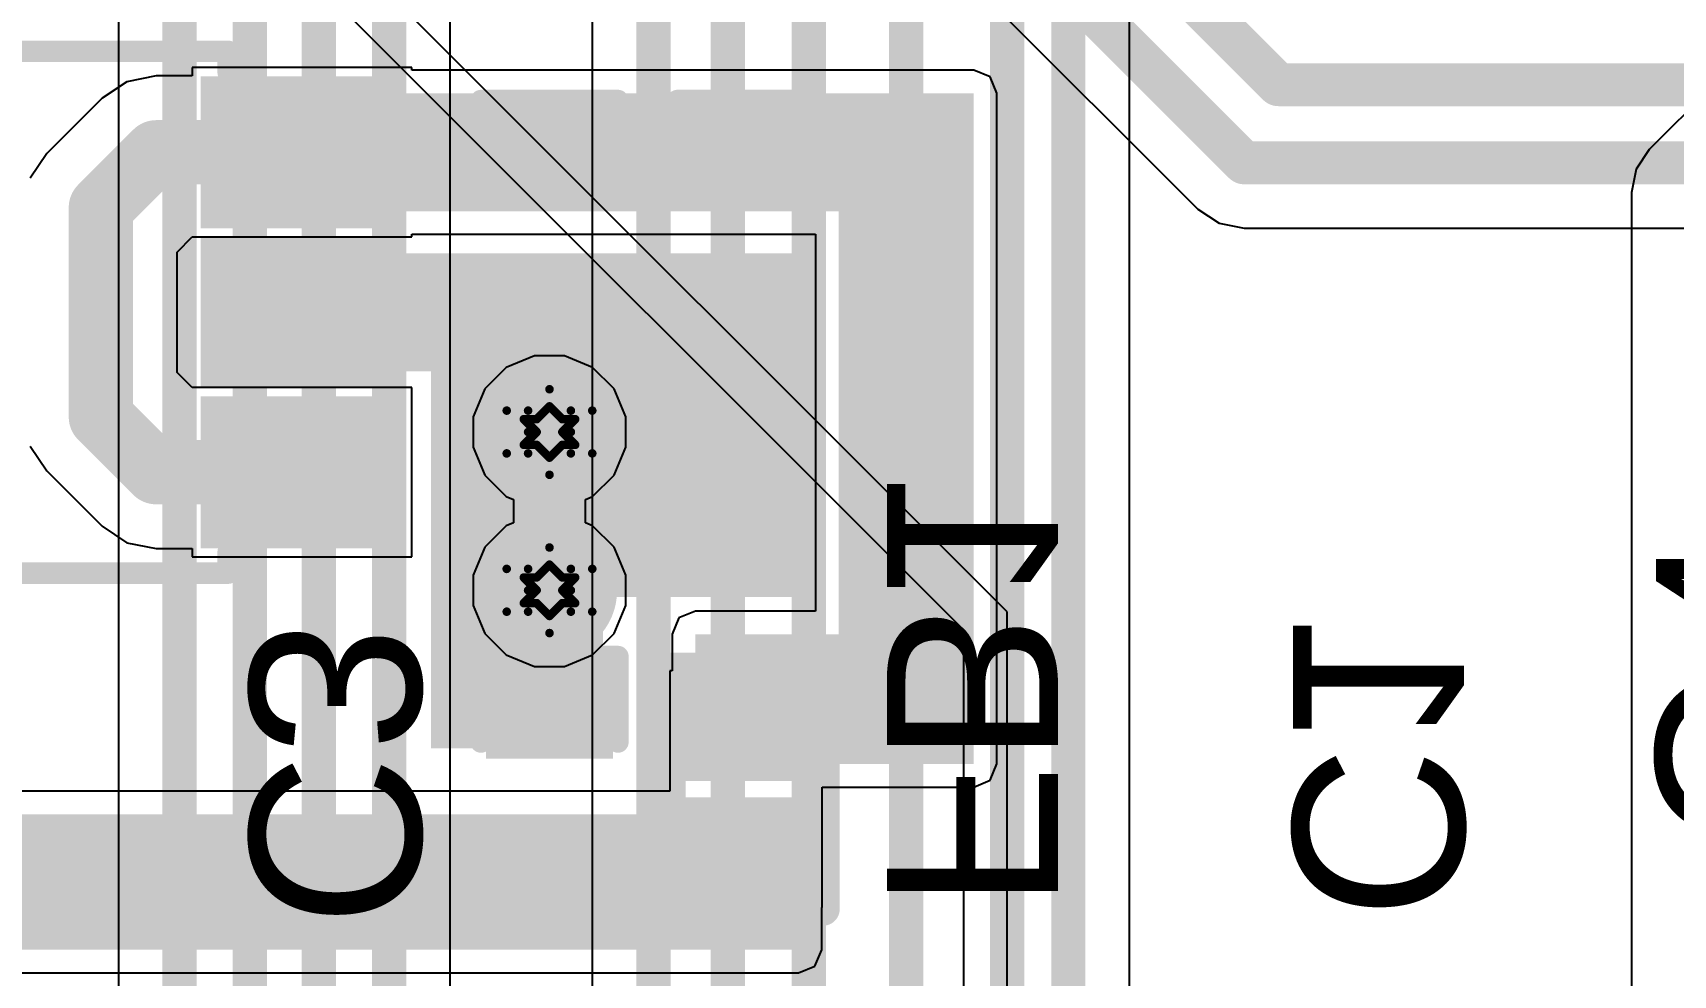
# Model space of a CAD drawing. Header units: inches. Extents: x -2.7 to 10.9, y -2.9 to 7.4.
# Drawn here: x 0.4573 to 0.8407, y -2.166 to -1.9457 of the extents above; entities that cross this region are included whole.
import ezdxf

# ---------------------------------------------------------------- set-up
doc = ezdxf.new("R2010")
doc.units = ezdxf.units.IN
doc.header["$MEASUREMENT"] = 0
for name, color, linetype in [('Board Outline', 216, 'Continuous'), ('Bottom Layer', 5, 'Continuous'), ('Bottom Overlay', 54, 'Continuous'), ('Bottom Paste', 16, 'Continuous'), ('Bottom Solder', 6, 'Continuous'), ('Drill Drawing', 1, 'Continuous'), ('Layer 2', 16, 'Continuous'), ('Layer 3', 76, 'Continuous'), ('Top Layer', 1, 'Continuous'), ('Top Overlay', 2, 'Continuous'), ('Top Solder', 216, 'Continuous'), ('Via Holes', 16, 'Continuous')]:
    doc.layers.add(name, color=color, linetype=linetype)
doc.styles.add('Arial', font='', dxfattribs={"height": 0.2})
doc.styles.get('Arial').set_extended_font_data('Arial')

# ---------------------------------------------------------------- blocks, each defined once
blk = doc.blocks.new('SOT_25_5_B_139')
at = {"layer": 'Bottom Layer'}
for points in [[(-0.06692915, 0.05118115), (-0.02755905, 0.05118115), (-0.02755905, 0.02362205), (-0.06692915, 0.02362205)], [(0.02755905, 0.05118115), (0.06692915, 0.05118115), (0.06692915, 0.02362205), (0.02755905, 0.02362205)], [(-0.06692915, 0.01377955), (-0.02755905, 0.01377955), (-0.02755905, -0.01377955), (-0.06692915, -0.01377955)], [(-0.06692915, -0.02362205), (-0.02755905, -0.02362205), (-0.02755905, -0.05118115), (-0.06692915, -0.05118115)], [(0.02755905, -0.02362205), (0.06692915, -0.02362205), (0.06692915, -0.05118115), (0.02755905, -0.05118115)]]:
    blk.add_hatch(color=5, dxfattribs=at).paths.add_polyline_path(points)
at = {"layer": 'Bottom Paste'}
for points in [[(-0.06692915, 0.05118115), (-0.02755905, 0.05118115), (-0.02755905, 0.02362205), (-0.06692915, 0.02362205)], [(0.02755905, 0.05118115), (0.06692915, 0.05118115), (0.06692915, 0.02362205), (0.02755905, 0.02362205)], [(-0.06692915, 0.01377955), (-0.02755905, 0.01377955), (-0.02755905, -0.01377955), (-0.06692915, -0.01377955)], [(-0.06692915, -0.02362205), (-0.02755905, -0.02362205), (-0.02755905, -0.05118115), (-0.06692915, -0.05118115)], [(0.02755905, -0.02362205), (0.06692915, -0.02362205), (0.06692915, -0.05118115), (0.02755905, -0.05118115)]]:
    blk.add_hatch(color=16, dxfattribs=at).paths.add_polyline_path(points)
at = {"layer": 'Bottom Solder'}
for points in [[(-0.07092915, 0.05518115), (-0.02355905, 0.05518115), (-0.02355905, 0.01962205), (-0.07092915, 0.01962205)], [(0.02355905, 0.05518115), (0.07092915, 0.05518115), (0.07092915, 0.01962205), (0.02355905, 0.01962205)], [(-0.07092915, 0.01777955), (-0.02355905, 0.01777955), (-0.02355905, -0.01777955), (-0.07092915, -0.01777955)], [(-0.07092915, -0.01962205), (-0.02355905, -0.01962205), (-0.02355905, -0.05518115), (-0.07092915, -0.05518115)], [(0.02355905, -0.01962205), (0.07092915, -0.01962205), (0.07092915, -0.05518115), (0.02355905, -0.05518115)]]:
    blk.add_hatch(color=6, dxfattribs=at).paths.add_polyline_path(points)
at = {"layer": 'Bottom Overlay'}
for points in [[(-0.03, 0.061, 0.005, 0.005, 0), (-0.03, 0.056, 0.005, 0.005, 0)], [(0.03, 0.061, 0.005, 0.005, 0), (-0.03, 0.061, 0.005, 0.005, 0)], [(0.03, 0.061, 0.005, 0.005, 0), (0.03, 0.056, 0.005, 0.005, 0)], [(-0.078, -0.032, 0.005, 0.005, 0), (-0.078, -0.042, 0.005, 0.005, 0)], [(-0.073, -0.037, 0.005, 0.005, 0), (-0.078, -0.032, 0.005, 0.005, 0)], [(-0.073, -0.037, 0.005, 0.005, 0), (-0.078, -0.042, 0.005, 0.005, 0)], [(-0.03, -0.056, 0.005, 0.005, 0), (-0.03, -0.061, 0.005, 0.005, 0)], [(0.03, -0.056, 0.005, 0.005, 0), (0.03, -0.061, 0.005, 0.005, 0)], [(0.03, -0.061, 0.005, 0.005, 0), (-0.03, -0.061, 0.005, 0.005, 0)]]:
    blk.add_lwpolyline(points, format="xyseb", dxfattribs=at)
for points in [[(-0.03125, 0.061, 0.0025, 0.0025, 1), (-0.02875, 0.061, 0.0025, 0.0025, 1)], [(-0.03125, 0.061, 0.0025, 0.0025, 1), (-0.02875, 0.061, 0.0025, 0.0025, 1)], [(0.02875, 0.061, 0.0025, 0.0025, 1), (0.03125, 0.061, 0.0025, 0.0025, 1)], [(0.02875, 0.061, 0.0025, 0.0025, 1), (0.03125, 0.061, 0.0025, 0.0025, 1)], [(-0.03125, 0.056, 0.0025, 0.0025, 1), (-0.02875, 0.056, 0.0025, 0.0025, 1)], [(0.02875, 0.056, 0.0025, 0.0025, 1), (0.03125, 0.056, 0.0025, 0.0025, 1)], [(-0.07925, -0.032, 0.0025, 0.0025, 1), (-0.07675, -0.032, 0.0025, 0.0025, 1)], [(-0.07925, -0.032, 0.0025, 0.0025, 1), (-0.07675, -0.032, 0.0025, 0.0025, 1)], [(-0.07425, -0.037, 0.0025, 0.0025, 1), (-0.07175, -0.037, 0.0025, 0.0025, 1)], [(-0.07425, -0.037, 0.0025, 0.0025, 1), (-0.07175, -0.037, 0.0025, 0.0025, 1)], [(-0.07925, -0.042, 0.0025, 0.0025, 1), (-0.07675, -0.042, 0.0025, 0.0025, 1)], [(-0.07925, -0.042, 0.0025, 0.0025, 1), (-0.07675, -0.042, 0.0025, 0.0025, 1)], [(-0.03125, -0.056, 0.0025, 0.0025, 1), (-0.02875, -0.056, 0.0025, 0.0025, 1)], [(0.02875, -0.056, 0.0025, 0.0025, 1), (0.03125, -0.056, 0.0025, 0.0025, 1)], [(-0.03125, -0.061, 0.0025, 0.0025, 1), (-0.02875, -0.061, 0.0025, 0.0025, 1)], [(-0.03125, -0.061, 0.0025, 0.0025, 1), (-0.02875, -0.061, 0.0025, 0.0025, 1)], [(0.02875, -0.061, 0.0025, 0.0025, 1), (0.03125, -0.061, 0.0025, 0.0025, 1)], [(0.02875, -0.061, 0.0025, 0.0025, 1), (0.03125, -0.061, 0.0025, 0.0025, 1)]]:
    blk.add_lwpolyline(points, format="xyseb", close=True, dxfattribs=at)
blk = doc.blocks.new('IND_0402_B_259')
at = {"layer": 'Bottom Layer'}
for points in [[(-0.0216535, 0.011811), (-0.0059055, 0.011811), (-0.0059055, -0.011811), (-0.0216535, -0.011811)], [(0.0059056, 0.011811), (0.0216536, 0.011811), (0.0216536, -0.011811), (0.0059056, -0.011811)]]:
    blk.add_hatch(color=5, dxfattribs=at).paths.add_polyline_path(points)
at = {"layer": 'Bottom Paste'}
for points in [[(-0.0216535, 0.011811), (-0.0059055, 0.011811), (-0.0059055, -0.011811), (-0.0216535, -0.011811)], [(0.0059056, 0.011811), (0.0216536, 0.011811), (0.0216536, -0.011811), (0.0059056, -0.011811)]]:
    blk.add_hatch(color=16, dxfattribs=at).paths.add_polyline_path(points)
at = {"layer": 'Bottom Solder'}
for points in [[(-0.0256535, 0.015811), (-0.0019055, 0.015811), (-0.0019055, -0.015811), (-0.0256535, -0.015811)], [(0.0019056, 0.015811), (0.0256536, 0.015811), (0.0256536, -0.015811), (0.0019056, -0.015811)]]:
    blk.add_hatch(color=6, dxfattribs=at).paths.add_polyline_path(points)
at = {"layer": 'Bottom Overlay'}
for points in [[(-0.028, 0.018, 0.007874, 0.007874, 0), (-0.028, -0.018, 0.007874, 0.007874, 0)], [(-0.028, 0.018, 0.007874, 0.007874, 0), (-0.012, 0.018, 0.007874, 0.007874, 0)], [(-0.012, 0.018, 0.007874, 0.007874, 0), (0.028, 0.018, 0.007874, 0.007874, 0)], [(0.028, 0.018, 0.007874, 0.007874, 0), (0.028, -0.018, 0.007874, 0.007874, 0)], [(-0.028, -0.018, 0.007874, 0.007874, 0), (-0.012, -0.018, 0.007874, 0.007874, 0)], [(-0.012, -0.018, 0.007874, 0.007874, 0), (0.028, -0.018, 0.007874, 0.007874, 0)]]:
    blk.add_lwpolyline(points, format="xyseb", dxfattribs=at)
for points in [[(-0.0299685, 0.018, 0.003937, 0.003937, 1), (-0.0260315, 0.018, 0.003937, 0.003937, 1)], [(-0.0299685, 0.018, 0.003937, 0.003937, 1), (-0.0260315, 0.018, 0.003937, 0.003937, 1)], [(-0.0139685, 0.018, 0.003937, 0.003937, 1), (-0.0100315, 0.018, 0.003937, 0.003937, 1)], [(-0.0139685, 0.018, 0.003937, 0.003937, 1), (-0.0100315, 0.018, 0.003937, 0.003937, 1)], [(0.0260315, 0.018, 0.003937, 0.003937, 1), (0.0299685, 0.018, 0.003937, 0.003937, 1)], [(0.0260315, 0.018, 0.003937, 0.003937, 1), (0.0299685, 0.018, 0.003937, 0.003937, 1)], [(-0.0299685, -0.018, 0.003937, 0.003937, 1), (-0.0260315, -0.018, 0.003937, 0.003937, 1)], [(-0.0299685, -0.018, 0.003937, 0.003937, 1), (-0.0260315, -0.018, 0.003937, 0.003937, 1)], [(-0.0139685, -0.018, 0.003937, 0.003937, 1), (-0.0100315, -0.018, 0.003937, 0.003937, 1)], [(-0.0139685, -0.018, 0.003937, 0.003937, 1), (-0.0100315, -0.018, 0.003937, 0.003937, 1)], [(0.0260315, -0.018, 0.003937, 0.003937, 1), (0.0299685, -0.018, 0.003937, 0.003937, 1)], [(0.0260315, -0.018, 0.003937, 0.003937, 1), (0.0299685, -0.018, 0.003937, 0.003937, 1)]]:
    blk.add_lwpolyline(points, format="xyseb", close=True, dxfattribs=at)
blk = doc.blocks.new('C___0402_B_337')
at = {"layer": 'Bottom Layer'}
for points in [[(-0.009500000000000001, 0.0125), (-0.009499999999999998, -0.0125), (-0.0275, -0.0125), (-0.0275, 0.0125)], [(0.0275, 0.0125), (0.0275, -0.0125), (0.009500000000000001, -0.0125), (0.009499999999999998, 0.0125)]]:
    blk.add_hatch(color=5, dxfattribs=at).paths.add_polyline_path(points)
at = {"layer": 'Bottom Paste'}
for points in [[(-0.009500000000000001, 0.0125), (-0.009499999999999998, -0.0125), (-0.0275, -0.0125), (-0.0275, 0.0125)], [(0.0275, 0.0125), (0.0275, -0.0125), (0.009500000000000001, -0.0125), (0.009499999999999998, 0.0125)]]:
    blk.add_hatch(color=16, dxfattribs=at).paths.add_polyline_path(points)
at = {"layer": 'Bottom Solder'}
for points in [[(-0.007137800000000001, 0.0148622), (-0.007137799999999999, -0.0148622), (-0.0298622, -0.0148622), (-0.0298622, 0.0148622)], [(0.0298622, 0.0148622), (0.0298622, -0.0148622), (0.007137800000000001, -0.0148622), (0.007137799999999999, 0.0148622)]]:
    blk.add_hatch(color=6, dxfattribs=at).paths.add_polyline_path(points)
at = {"layer": 'Bottom Overlay'}
for points in [[(-0.031, 0.016, 0.005, 0.005, 0), (-0.011, 0.016, 0.005, 0.005, 0)], [(-0.031, 0.016, 0.005, 0.005, 0), (-0.031, -0.016, 0.005, 0.005, 0)], [(0.011, 0.016, 0.005, 0.005, 0), (0.031, 0.016, 0.005, 0.005, 0)], [(0.031, 0.016, 0.005, 0.005, 0), (0.031, -0.016, 0.005, 0.005, 0)], [(-0.031, -0.016, 0.005, 0.005, 0), (-0.011, -0.016, 0.005, 0.005, 0)], [(0.011, -0.016, 0.005, 0.005, 0), (0.031, -0.016, 0.005, 0.005, 0)]]:
    blk.add_lwpolyline(points, format="xyseb", dxfattribs=at)
for points in [[(-0.03225, 0.016, 0.0025, 0.0025, 1), (-0.02975, 0.016, 0.0025, 0.0025, 1)], [(-0.03225, 0.016, 0.0025, 0.0025, 1), (-0.02975, 0.016, 0.0025, 0.0025, 1)], [(-0.01225, 0.016, 0.0025, 0.0025, 1), (-0.00975, 0.016, 0.0025, 0.0025, 1)], [(0.00975, 0.016, 0.0025, 0.0025, 1), (0.01225, 0.016, 0.0025, 0.0025, 1)], [(0.02975, 0.016, 0.0025, 0.0025, 1), (0.03225, 0.016, 0.0025, 0.0025, 1)], [(0.02975, 0.016, 0.0025, 0.0025, 1), (0.03225, 0.016, 0.0025, 0.0025, 1)], [(-0.03225, -0.016, 0.0025, 0.0025, 1), (-0.02975, -0.016, 0.0025, 0.0025, 1)], [(-0.03225, -0.016, 0.0025, 0.0025, 1), (-0.02975, -0.016, 0.0025, 0.0025, 1)], [(-0.01225, -0.016, 0.0025, 0.0025, 1), (-0.00975, -0.016, 0.0025, 0.0025, 1)], [(0.00975, -0.016, 0.0025, 0.0025, 1), (0.01225, -0.016, 0.0025, 0.0025, 1)], [(0.02975, -0.016, 0.0025, 0.0025, 1), (0.03225, -0.016, 0.0025, 0.0025, 1)], [(0.02975, -0.016, 0.0025, 0.0025, 1), (0.03225, -0.016, 0.0025, 0.0025, 1)]]:
    blk.add_lwpolyline(points, format="xyseb", close=True, dxfattribs=at)
blk = doc.blocks.new('C___0402_B_338')
at = {"layer": 'Bottom Layer'}
for points in [[(-0.009500000000000001, 0.0125), (-0.009499999999999998, -0.0125), (-0.0275, -0.0125), (-0.0275, 0.0125)], [(0.0275, 0.0125), (0.0275, -0.0125), (0.009500000000000001, -0.0125), (0.009499999999999998, 0.0125)]]:
    blk.add_hatch(color=5, dxfattribs=at).paths.add_polyline_path(points)
at = {"layer": 'Bottom Paste'}
for points in [[(-0.009500000000000001, 0.0125), (-0.009499999999999998, -0.0125), (-0.0275, -0.0125), (-0.0275, 0.0125)], [(0.0275, 0.0125), (0.0275, -0.0125), (0.009500000000000001, -0.0125), (0.009499999999999998, 0.0125)]]:
    blk.add_hatch(color=16, dxfattribs=at).paths.add_polyline_path(points)
at = {"layer": 'Bottom Solder'}
for points in [[(-0.007137800000000001, 0.0148622), (-0.007137799999999999, -0.0148622), (-0.0298622, -0.0148622), (-0.0298622, 0.0148622)], [(0.0298622, 0.0148622), (0.0298622, -0.0148622), (0.007137800000000001, -0.0148622), (0.007137799999999999, 0.0148622)]]:
    blk.add_hatch(color=6, dxfattribs=at).paths.add_polyline_path(points)
at = {"layer": 'Bottom Overlay'}
for points in [[(-0.031, 0.016, 0.005, 0.005, 0), (-0.031, -0.016, 0.005, 0.005, 0)], [(-0.031, 0.016, 0.005, 0.005, 0), (-0.011, 0.016, 0.005, 0.005, 0)], [(0.011, 0.016, 0.005, 0.005, 0), (0.031, 0.016, 0.005, 0.005, 0)], [(0.031, 0.016, 0.005, 0.005, 0), (0.031, -0.016, 0.005, 0.005, 0)], [(-0.031, -0.016, 0.005, 0.005, 0), (-0.011, -0.016, 0.005, 0.005, 0)], [(0.011, -0.016, 0.005, 0.005, 0), (0.031, -0.016, 0.005, 0.005, 0)]]:
    blk.add_lwpolyline(points, format="xyseb", dxfattribs=at)
for points in [[(-0.03225, 0.016, 0.0025, 0.0025, 1), (-0.02975, 0.016, 0.0025, 0.0025, 1)], [(-0.03225, 0.016, 0.0025, 0.0025, 1), (-0.02975, 0.016, 0.0025, 0.0025, 1)], [(-0.01225, 0.016, 0.0025, 0.0025, 1), (-0.00975, 0.016, 0.0025, 0.0025, 1)], [(0.00975, 0.016, 0.0025, 0.0025, 1), (0.01225, 0.016, 0.0025, 0.0025, 1)], [(0.02975, 0.016, 0.0025, 0.0025, 1), (0.03225, 0.016, 0.0025, 0.0025, 1)], [(0.02975, 0.016, 0.0025, 0.0025, 1), (0.03225, 0.016, 0.0025, 0.0025, 1)], [(-0.03225, -0.016, 0.0025, 0.0025, 1), (-0.02975, -0.016, 0.0025, 0.0025, 1)], [(-0.03225, -0.016, 0.0025, 0.0025, 1), (-0.02975, -0.016, 0.0025, 0.0025, 1)], [(-0.01225, -0.016, 0.0025, 0.0025, 1), (-0.00975, -0.016, 0.0025, 0.0025, 1)], [(0.00975, -0.016, 0.0025, 0.0025, 1), (0.01225, -0.016, 0.0025, 0.0025, 1)], [(0.02975, -0.016, 0.0025, 0.0025, 1), (0.03225, -0.016, 0.0025, 0.0025, 1)], [(0.02975, -0.016, 0.0025, 0.0025, 1), (0.03225, -0.016, 0.0025, 0.0025, 1)]]:
    blk.add_lwpolyline(points, format="xyseb", close=True, dxfattribs=at)
blk = doc.blocks.new('C___0402_B_341')
at = {"layer": 'Bottom Layer'}
for points in [[(-0.009500000000000001, 0.0125), (-0.009499999999999998, -0.0125), (-0.0275, -0.0125), (-0.0275, 0.0125)], [(0.0275, 0.0125), (0.0275, -0.0125), (0.009500000000000001, -0.0125), (0.009499999999999998, 0.0125)]]:
    blk.add_hatch(color=5, dxfattribs=at).paths.add_polyline_path(points)
at = {"layer": 'Bottom Paste'}
for points in [[(-0.009500000000000001, 0.0125), (-0.009499999999999998, -0.0125), (-0.0275, -0.0125), (-0.0275, 0.0125)], [(0.0275, 0.0125), (0.0275, -0.0125), (0.009500000000000001, -0.0125), (0.009499999999999998, 0.0125)]]:
    blk.add_hatch(color=16, dxfattribs=at).paths.add_polyline_path(points)
at = {"layer": 'Bottom Solder'}
for points in [[(-0.007137800000000001, 0.0148622), (-0.007137799999999999, -0.0148622), (-0.0298622, -0.0148622), (-0.0298622, 0.0148622)], [(0.0298622, 0.0148622), (0.0298622, -0.0148622), (0.007137800000000001, -0.0148622), (0.007137799999999999, 0.0148622)]]:
    blk.add_hatch(color=6, dxfattribs=at).paths.add_polyline_path(points)
at = {"layer": 'Bottom Overlay'}
for points in [[(-0.031, -0.016, 0.005, 0.005, 0), (-0.031, 0.016, 0.005, 0.005, 0)], [(-0.011, 0.016, 0.005, 0.005, 0), (-0.031, 0.016, 0.005, 0.005, 0)], [(0.031, 0.016, 0.005, 0.005, 0), (0.011, 0.016, 0.005, 0.005, 0)], [(0.031, -0.016, 0.005, 0.005, 0), (0.031, 0.016, 0.005, 0.005, 0)], [(-0.011, -0.016, 0.005, 0.005, 0), (-0.031, -0.016, 0.005, 0.005, 0)], [(0.031, -0.016, 0.005, 0.005, 0), (0.011, -0.016, 0.005, 0.005, 0)]]:
    blk.add_lwpolyline(points, format="xyseb", dxfattribs=at)
for points in [[(-0.03225, 0.016, 0.0025, 0.0025, 1), (-0.02975, 0.016, 0.0025, 0.0025, 1)], [(-0.03225, 0.016, 0.0025, 0.0025, 1), (-0.02975, 0.016, 0.0025, 0.0025, 1)], [(-0.01225, 0.016, 0.0025, 0.0025, 1), (-0.00975, 0.016, 0.0025, 0.0025, 1)], [(0.00975, 0.016, 0.0025, 0.0025, 1), (0.01225, 0.016, 0.0025, 0.0025, 1)], [(0.02975, 0.016, 0.0025, 0.0025, 1), (0.03225, 0.016, 0.0025, 0.0025, 1)], [(0.02975, 0.016, 0.0025, 0.0025, 1), (0.03225, 0.016, 0.0025, 0.0025, 1)], [(-0.03225, -0.016, 0.0025, 0.0025, 1), (-0.02975, -0.016, 0.0025, 0.0025, 1)], [(-0.03225, -0.016, 0.0025, 0.0025, 1), (-0.02975, -0.016, 0.0025, 0.0025, 1)], [(-0.01225, -0.016, 0.0025, 0.0025, 1), (-0.00975, -0.016, 0.0025, 0.0025, 1)], [(0.00975, -0.016, 0.0025, 0.0025, 1), (0.01225, -0.016, 0.0025, 0.0025, 1)], [(0.02975, -0.016, 0.0025, 0.0025, 1), (0.03225, -0.016, 0.0025, 0.0025, 1)], [(0.02975, -0.016, 0.0025, 0.0025, 1), (0.03225, -0.016, 0.0025, 0.0025, 1)]]:
    blk.add_lwpolyline(points, format="xyseb", close=True, dxfattribs=at)

msp = doc.modelspace()

# ---------------------------------------------------------------- hatches: boundary and pattern name
at = {"layer": 'Bottom Layer'}
for points in [[(0.5005462, -1.9873684), (0.674, -1.9873684), (0.674, -1.9598092), (0.5005462, -1.9598092)], [(0.6457114, -2.1165701), (0.6772382, -2.1165701), (0.6772382, -1.9598093), (0.6457114, -1.9598093)], [(0.5005462, -2.02477), (0.6364934, -2.02477), (0.6364934, -1.9972108), (0.5005462, -1.9972108)], [(0.5503876, -2.0775421), (0.6364934, -2.0775421), (0.6364934, -1.9972109), (0.5503876, -1.9972109)], [(0.5503876, -2.112966), (0.5905944, -2.112966), (0.5905944, -1.9972676), (0.5503876, -1.9972676)], [(0.6121827, -2.0862522), (0.6121827, -2.11657), (0.6772381, -2.11657), (0.6772381, -2.0862522)], [(0.2774937, -2.1283805), (0.2774937, -2.1600213), (0.6363097, -2.1600213), (0.6363097, -2.1283805)]]:
    msp.add_hatch(color=5, dxfattribs=at).paths.add_polyline_path(points)
h = msp.add_hatch(color=5, dxfattribs=at)
edge = h.paths.add_edge_path()
edge.add_arc((0.5780912, -2.0389904), 0.011811, 0, 360)
h = msp.add_hatch(color=5, dxfattribs=at)
edge = h.paths.add_edge_path()
edge.add_arc((0.5780912, -2.0759904), 0.011811, 0, 360)
at = {"layer": 'Bottom Solder'}
h = msp.add_hatch(color=6, dxfattribs=at)
edge = h.paths.add_edge_path()
edge.add_arc((0.5780912, -2.0389904), 0.015811, 0, 360)
h = msp.add_hatch(color=6, dxfattribs=at)
edge = h.paths.add_edge_path()
edge.add_arc((0.5780912, -2.0759904), 0.015811, 0, 360)
at = {"layer": 'Layer 2'}
h = msp.add_hatch(color=16, dxfattribs=at)
edge = h.paths.add_edge_path()
edge.add_arc((0.5780912, -2.0389904), 0.011811, 0, 360)
h = msp.add_hatch(color=16, dxfattribs=at)
edge = h.paths.add_edge_path()
edge.add_arc((0.5780912, -2.0759904), 0.011811, 0, 360)
at = {"layer": 'Layer 3'}
h = msp.add_hatch(color=76, dxfattribs=at)
edge = h.paths.add_edge_path()
edge.add_arc((0.5780912, -2.0389904), 0.011811, 0, 360)
h = msp.add_hatch(color=76, dxfattribs=at)
edge = h.paths.add_edge_path()
edge.add_arc((0.5780912, -2.0759904), 0.011811, 0, 360)
at = {"layer": 'Top Layer'}
h = msp.add_hatch(color=1, dxfattribs=at)
edge = h.paths.add_edge_path()
edge.add_arc((0.5780912, -2.0389904), 0.011811, 0, 360)
h = msp.add_hatch(color=1, dxfattribs=at)
edge = h.paths.add_edge_path()
edge.add_arc((0.5780912, -2.0759904), 0.011811, 0, 360)
at = {"layer": 'Top Solder'}
h = msp.add_hatch(color=216, dxfattribs=at)
edge = h.paths.add_edge_path()
edge.add_arc((0.5780912, -2.0389904), 0.015811, 0, 360)
h = msp.add_hatch(color=216, dxfattribs=at)
edge = h.paths.add_edge_path()
edge.add_arc((0.5780912, -2.0759904), 0.015811, 0, 360)
at = {"layer": 'Via Holes'}
h = msp.add_hatch(color=7, dxfattribs=at)
edge = h.paths.add_edge_path()
edge.add_arc((0.5780912, -2.0389904), 0.0059055, 0, 360)
h = msp.add_hatch(color=7, dxfattribs=at)
edge = h.paths.add_edge_path()
edge.add_arc((0.5780912, -2.0759904), 0.0059055, 0, 360)

# ---------------------------------------------------------------- linework, layer by layer
at = {"layer": 'Board Outline'}
msp.add_lwpolyline([(2.8441163, -0.2412485, 0.005, 0.005, -0.7418930096679136), (-2.4996913, -1.3779516, 0.005, 0.005, 0)], format="xyseb", dxfattribs=at)
at = {"layer": 'Bottom Layer'}
for p, q in [((0.6578269, -1.9150946), (0.729625, -1.9868927)), ((0.5459163, -1.9538093), (0.4945463, -1.9538093)), ((0.4945463, -1.9538093), (0.4945463, -1.955746)), ((0.5459163, -1.9543972), (0.5459163, -1.9538093)), ((0.6772382, -1.9543972), (0.5459163, -1.9543972)), ((0.6810651, -1.9559823), (0.6772382, -1.9543972)), ((0.4793229, -1.9571042), (0.4735343, -1.960972)), ((0.4861511, -1.955746), (0.4793229, -1.9571042)), ((0.4945463, -1.955746), (0.4861511, -1.955746)), ((0.6826502, -1.9598092), (0.6810651, -1.9559823)), ((0.4735343, -1.960972), (0.4606081, -1.9738982)), ((0.6826502, -2.1165701), (0.6826502, -1.9598092)), ((0.4606081, -1.9738982), (0.4567403, -1.9796868)), ((0.729625, -1.9868927), (0.7345867, -1.990208)), ((0.4910677, -1.9969275), (0.4945464, -1.9933683)), ((0.4945464, -1.9933683), (0.5459163, -1.9933683)), ((0.5459163, -1.9933683), (0.5459163, -1.9927804)), ((0.5459163, -1.9927804), (0.6402994, -1.9927804)), ((0.6402994, -1.9927804), (0.6402994, -2.0808402)), ((0.7345867, -1.990208), (0.7404394, -1.9913722)), ((0.7404394, -1.9913722), (0.9151461, -1.9913722)), ((0.4910677, -2.0250533), (0.4910677, -1.9969275)), ((0.4945464, -2.0286125), (0.4910677, -2.0250533)), ((0.5459163, -2.0286125), (0.4945464, -2.0286125)), ((0.5459163, -2.0681715), (0.5459163, -2.0286125)), ((0.4567403, -2.0423038), (0.4606081, -2.0480924)), ((0.4606081, -2.0480924), (0.4735243, -2.0610085)), ((0.4735243, -2.0610085), (0.4735245, -2.0610088)), ((0.4735245, -2.0610088), (0.4793132, -2.0648766)), ((0.4793132, -2.0648766), (0.4861413, -2.0662348)), ((0.4861413, -2.0662348), (0.4945463, -2.0662348)), ((0.4945463, -2.0662348), (0.4945463, -2.0681715)), ((0.4945463, -2.0681715), (0.5459163, -2.0681715)), ((0.6121827, -2.0808402), (0.6083558, -2.0824253)), ((0.6402994, -2.0808402), (0.6121827, -2.0808402)), ((0.6083558, -2.0824253), (0.6067707, -2.0862522)), ((0.6067707, -2.0862522), (0.6067707, -2.094822)), ((0.6067707, -2.094822), (0.6061826, -2.094822)), ((0.6061826, -2.094822), (0.6061826, -2.1229685)), ((0.6810651, -2.120397), (0.6826502, -2.1165701)), ((0.6061826, -2.1229685), (0.2774937, -2.1229685)), ((0.6418046, -2.1501291), (0.6418046, -2.1219821)), ((0.6418046, -2.1219821), (0.6772382, -2.1219821)), ((0.6772382, -2.1219821), (0.6810651, -2.120397)), ((0.6417217, -2.1600213), (0.6417217, -2.1501291)), ((0.6417217, -2.1501291), (0.6418046, -2.1501291)), ((0.6401366, -2.1638482), (0.6417217, -2.1600213)), ((0.3164114, -2.1654333), (0.6363097, -2.1654333)), ((0.6363097, -2.1654333), (0.6401366, -2.1638482))]:
    msp.add_line(p, q, dxfattribs=at)
for points in [[(0.6729099, -1.8823048, 0.01, 0.01, 0), (0.7484268, -1.9578217, 0.01, 0.01, 0)], [(0.6641618, -1.8998007, 0.01, 0.01, 0), (0.7404394, -1.9760783, 0.01, 0.01, 0)], [(0.7484268, -1.9578217, 0.01, 0.01, 0), (1.2335891, -1.9578217, 0.01, 0.01, 0)], [(0.4732249, -1.986515, 0.015, 0.015, 0), (0.4861511, -1.9735888, 0.015, 0.015, 0)], [(0.4861511, -1.9735888, 0.015, 0.015, 0), (0.5202313, -1.9735888, 0.015, 0.015, 0)], [(0.7404394, -1.9760783, 0.01, 0.01, 0), (1.2218457, -1.9760783, 0.01, 0.01, 0)], [(0.4732249, -2.0354756, 0.015, 0.015, 0), (0.4732249, -1.986515, 0.015, 0.015, 0)], [(0.5780912, -2.0419904, 0.012, 0.012, 0), (0.5780912, -2.0109904, 0.012, 0.012, 0)], [(0.4732249, -2.0354756, 0.015, 0.015, 0), (0.4861413, -2.048392, 0.015, 0.015, 0)], [(0.4861413, -2.048392, 0.015, 0.015, 0), (0.5202313, -2.048392, 0.015, 0.015, 0)], [(0.5780912, -2.0719904, 0.012, 0.012, 0), (0.5780928, -2.071992, 0.012, 0.012, 0)], [(0.5780928, -2.1039644, 0.012, 0.012, 0), (0.5780928, -2.071992, 0.012, 0.012, 0)], [(0.5780928, -2.1039644, 0.012, 0.012, 0), (0.5780944, -2.103966, 0.012, 0.012, 0)]]:
    msp.add_lwpolyline(points, format="xyseb", dxfattribs=at)
for points in [[(0.7459268, -1.9578217, 0.005, 0.005, 1), (0.7509268, -1.9578217, 0.005, 0.005, 1)], [(0.7459268, -1.9578217, 0.005, 0.005, 1), (0.7509268, -1.9578217, 0.005, 0.005, 1)], [(0.4824011, -1.9735888, 0.0075, 0.0075, 1), (0.4899011, -1.9735888, 0.0075, 0.0075, 1)], [(0.4824011, -1.9735888, 0.0075, 0.0075, 1), (0.4899011, -1.9735888, 0.0075, 0.0075, 1)], [(0.5164813, -1.9735888, 0.0075, 0.0075, 1), (0.5239813, -1.9735888, 0.0075, 0.0075, 1)], [(0.7379394, -1.9760783, 0.005, 0.005, 1), (0.7429394, -1.9760783, 0.005, 0.005, 1)], [(0.7379394, -1.9760783, 0.005, 0.005, 1), (0.7429394, -1.9760783, 0.005, 0.005, 1)], [(0.4694749, -1.986515, 0.0075, 0.0075, 1), (0.4769749, -1.986515, 0.0075, 0.0075, 1)], [(0.4694749, -1.986515, 0.0075, 0.0075, 1), (0.4769749, -1.986515, 0.0075, 0.0075, 1)], [(0.5750912, -2.0109904, 0.006, 0.006, 1), (0.5810912, -2.0109904, 0.006, 0.006, 1)], [(0.4694749, -2.0354756, 0.0075, 0.0075, 1), (0.4769749, -2.0354756, 0.0075, 0.0075, 1)], [(0.4694749, -2.0354756, 0.0075, 0.0075, 1), (0.4769749, -2.0354756, 0.0075, 0.0075, 1)], [(0.5750912, -2.0419904, 0.006, 0.006, 1), (0.5810912, -2.0419904, 0.006, 0.006, 1)], [(0.4823913, -2.048392, 0.0075, 0.0075, 1), (0.4898913, -2.048392, 0.0075, 0.0075, 1)], [(0.4823913, -2.048392, 0.0075, 0.0075, 1), (0.4898913, -2.048392, 0.0075, 0.0075, 1)], [(0.5164813, -2.048392, 0.0075, 0.0075, 1), (0.5239813, -2.048392, 0.0075, 0.0075, 1)], [(0.5750912, -2.0719904, 0.006, 0.006, 1), (0.5810912, -2.0719904, 0.006, 0.006, 1)], [(0.5750928, -2.071992, 0.006, 0.006, 1), (0.5810928, -2.071992, 0.006, 0.006, 1)], [(0.5750928, -2.071992, 0.006, 0.006, 1), (0.5810928, -2.071992, 0.006, 0.006, 1)], [(0.5750928, -2.1039644, 0.006, 0.006, 1), (0.5810928, -2.1039644, 0.006, 0.006, 1)], [(0.5750928, -2.1039644, 0.006, 0.006, 1), (0.5810928, -2.1039644, 0.006, 0.006, 1)], [(0.5750944, -2.103966, 0.006, 0.006, 1), (0.5810944, -2.103966, 0.006, 0.006, 1)]]:
    msp.add_lwpolyline(points, format="xyseb", close=True, dxfattribs=at)
at = {"layer": 'Drill Drawing'}
for points in [[(0.5730912, -2.0339904, 0.002, 0.002, 0), (0.5780912, -2.0289904, 0.002, 0.002, 0)], [(0.5780912, -2.0289904, 0.002, 0.002, 0), (0.5830912, -2.0339904, 0.002, 0.002, 0)], [(0.5750912, -2.0359904, 0.002, 0.002, 0), (0.5780912, -2.0329904, 0.002, 0.002, 0)], [(0.5780912, -2.0329904, 0.002, 0.002, 0), (0.5810912, -2.0359904, 0.002, 0.002, 0)], [(0.5680912, -2.0339904, 0.002, 0.002, 0), (0.5730912, -2.0389904, 0.002, 0.002, 0)], [(0.5680912, -2.0339904, 0.002, 0.002, 0), (0.5730912, -2.0339904, 0.002, 0.002, 0)], [(0.5720912, -2.0359904, 0.002, 0.002, 0), (0.5750912, -2.0389904, 0.002, 0.002, 0)], [(0.5720912, -2.0359904, 0.002, 0.002, 0), (0.5750912, -2.0359904, 0.002, 0.002, 0)], [(0.5810912, -2.0359904, 0.002, 0.002, 0), (0.5840912, -2.0359904, 0.002, 0.002, 0)], [(0.5810912, -2.0389904, 0.002, 0.002, 0), (0.5840912, -2.0359904, 0.002, 0.002, 0)], [(0.5830912, -2.0339904, 0.002, 0.002, 0), (0.5880912, -2.0339904, 0.002, 0.002, 0)], [(0.5830912, -2.0389904, 0.002, 0.002, 0), (0.5880912, -2.0339904, 0.002, 0.002, 0)], [(0.5680912, -2.0439904, 0.002, 0.002, 0), (0.5730912, -2.0389904, 0.002, 0.002, 0)], [(0.5720912, -2.0419904, 0.002, 0.002, 0), (0.5750912, -2.0389904, 0.002, 0.002, 0)], [(0.5810912, -2.0389904, 0.002, 0.002, 0), (0.5840912, -2.0419904, 0.002, 0.002, 0)], [(0.5830912, -2.0389904, 0.002, 0.002, 0), (0.5880912, -2.0439904, 0.002, 0.002, 0)], [(0.5680912, -2.0439904, 0.002, 0.002, 0), (0.5730912, -2.0439904, 0.002, 0.002, 0)], [(0.5720912, -2.0419904, 0.002, 0.002, 0), (0.5750912, -2.0419904, 0.002, 0.002, 0)], [(0.5730912, -2.0439904, 0.002, 0.002, 0), (0.5780912, -2.0489904, 0.002, 0.002, 0)], [(0.5750912, -2.0419904, 0.002, 0.002, 0), (0.5780912, -2.0449904, 0.002, 0.002, 0)], [(0.5780912, -2.0449904, 0.002, 0.002, 0), (0.5810912, -2.0419904, 0.002, 0.002, 0)], [(0.5780912, -2.0489904, 0.002, 0.002, 0), (0.5830912, -2.0439904, 0.002, 0.002, 0)], [(0.5810912, -2.0419904, 0.002, 0.002, 0), (0.5840912, -2.0419904, 0.002, 0.002, 0)], [(0.5830912, -2.0439904, 0.002, 0.002, 0), (0.5880912, -2.0439904, 0.002, 0.002, 0)], [(0.5730912, -2.0709904, 0.002, 0.002, 0), (0.5780912, -2.0659904, 0.002, 0.002, 0)], [(0.5780912, -2.0659904, 0.002, 0.002, 0), (0.5830912, -2.0709904, 0.002, 0.002, 0)], [(0.5680912, -2.0709904, 0.002, 0.002, 0), (0.5730912, -2.0759904, 0.002, 0.002, 0)], [(0.5680912, -2.0709904, 0.002, 0.002, 0), (0.5730912, -2.0709904, 0.002, 0.002, 0)], [(0.5750912, -2.0729904, 0.002, 0.002, 0), (0.5780912, -2.0699904, 0.002, 0.002, 0)], [(0.5780912, -2.0699904, 0.002, 0.002, 0), (0.5810912, -2.0729904, 0.002, 0.002, 0)], [(0.5830912, -2.0709904, 0.002, 0.002, 0), (0.5880912, -2.0709904, 0.002, 0.002, 0)], [(0.5830912, -2.0759904, 0.002, 0.002, 0), (0.5880912, -2.0709904, 0.002, 0.002, 0)], [(0.5720912, -2.0729904, 0.002, 0.002, 0), (0.5750912, -2.0759904, 0.002, 0.002, 0)], [(0.5720912, -2.0729904, 0.002, 0.002, 0), (0.5750912, -2.0729904, 0.002, 0.002, 0)], [(0.5810912, -2.0729904, 0.002, 0.002, 0), (0.5840912, -2.0729904, 0.002, 0.002, 0)], [(0.5810912, -2.0759904, 0.002, 0.002, 0), (0.5840912, -2.0729904, 0.002, 0.002, 0)], [(0.5680912, -2.0809904, 0.002, 0.002, 0), (0.5730912, -2.0759904, 0.002, 0.002, 0)], [(0.5720912, -2.0789904, 0.002, 0.002, 0), (0.5750912, -2.0759904, 0.002, 0.002, 0)], [(0.5720912, -2.0789904, 0.002, 0.002, 0), (0.5750912, -2.0789904, 0.002, 0.002, 0)], [(0.5750912, -2.0789904, 0.002, 0.002, 0), (0.5780912, -2.0819904, 0.002, 0.002, 0)], [(0.5780912, -2.0819904, 0.002, 0.002, 0), (0.5810912, -2.0789904, 0.002, 0.002, 0)], [(0.5810912, -2.0759904, 0.002, 0.002, 0), (0.5840912, -2.0789904, 0.002, 0.002, 0)], [(0.5810912, -2.0789904, 0.002, 0.002, 0), (0.5840912, -2.0789904, 0.002, 0.002, 0)], [(0.5830912, -2.0759904, 0.002, 0.002, 0), (0.5880912, -2.0809904, 0.002, 0.002, 0)], [(0.5680912, -2.0809904, 0.002, 0.002, 0), (0.5730912, -2.0809904, 0.002, 0.002, 0)], [(0.5730912, -2.0809904, 0.002, 0.002, 0), (0.5780912, -2.0859904, 0.002, 0.002, 0)], [(0.5780912, -2.0859904, 0.002, 0.002, 0), (0.5830912, -2.0809904, 0.002, 0.002, 0)], [(0.5830912, -2.0809904, 0.002, 0.002, 0), (0.5880912, -2.0809904, 0.002, 0.002, 0)]]:
    msp.add_lwpolyline(points, format="xyseb", dxfattribs=at)
for points in [[(0.5775912, -2.0289904, 0.001, 0.001, 1), (0.5785912, -2.0289904, 0.001, 0.001, 1)], [(0.5775912, -2.0289904, 0.001, 0.001, 1), (0.5785912, -2.0289904, 0.001, 0.001, 1)], [(0.5775912, -2.0329904, 0.001, 0.001, 1), (0.5785912, -2.0329904, 0.001, 0.001, 1)], [(0.5775912, -2.0329904, 0.001, 0.001, 1), (0.5785912, -2.0329904, 0.001, 0.001, 1)], [(0.5675912, -2.0339904, 0.001, 0.001, 1), (0.5685912, -2.0339904, 0.001, 0.001, 1)], [(0.5675912, -2.0339904, 0.001, 0.001, 1), (0.5685912, -2.0339904, 0.001, 0.001, 1)], [(0.5715912, -2.0359904, 0.001, 0.001, 1), (0.5725912, -2.0359904, 0.001, 0.001, 1)], [(0.5715912, -2.0359904, 0.001, 0.001, 1), (0.5725912, -2.0359904, 0.001, 0.001, 1)], [(0.5725912, -2.0339904, 0.001, 0.001, 1), (0.5735912, -2.0339904, 0.001, 0.001, 1)], [(0.5725912, -2.0339904, 0.001, 0.001, 1), (0.5735912, -2.0339904, 0.001, 0.001, 1)], [(0.5745912, -2.0359904, 0.001, 0.001, 1), (0.5755912, -2.0359904, 0.001, 0.001, 1)], [(0.5745912, -2.0359904, 0.001, 0.001, 1), (0.5755912, -2.0359904, 0.001, 0.001, 1)], [(0.5805912, -2.0359904, 0.001, 0.001, 1), (0.5815912, -2.0359904, 0.001, 0.001, 1)], [(0.5805912, -2.0359904, 0.001, 0.001, 1), (0.5815912, -2.0359904, 0.001, 0.001, 1)], [(0.5825912, -2.0339904, 0.001, 0.001, 1), (0.5835912, -2.0339904, 0.001, 0.001, 1)], [(0.5825912, -2.0339904, 0.001, 0.001, 1), (0.5835912, -2.0339904, 0.001, 0.001, 1)], [(0.5835912, -2.0359904, 0.001, 0.001, 1), (0.5845912, -2.0359904, 0.001, 0.001, 1)], [(0.5835912, -2.0359904, 0.001, 0.001, 1), (0.5845912, -2.0359904, 0.001, 0.001, 1)], [(0.5875912, -2.0339904, 0.001, 0.001, 1), (0.5885912, -2.0339904, 0.001, 0.001, 1)], [(0.5875912, -2.0339904, 0.001, 0.001, 1), (0.5885912, -2.0339904, 0.001, 0.001, 1)], [(0.5725912, -2.0389904, 0.001, 0.001, 1), (0.5735912, -2.0389904, 0.001, 0.001, 1)], [(0.5725912, -2.0389904, 0.001, 0.001, 1), (0.5735912, -2.0389904, 0.001, 0.001, 1)], [(0.5745912, -2.0389904, 0.001, 0.001, 1), (0.5755912, -2.0389904, 0.001, 0.001, 1)], [(0.5745912, -2.0389904, 0.001, 0.001, 1), (0.5755912, -2.0389904, 0.001, 0.001, 1)], [(0.5805912, -2.0389904, 0.001, 0.001, 1), (0.5815912, -2.0389904, 0.001, 0.001, 1)], [(0.5805912, -2.0389904, 0.001, 0.001, 1), (0.5815912, -2.0389904, 0.001, 0.001, 1)], [(0.5825912, -2.0389904, 0.001, 0.001, 1), (0.5835912, -2.0389904, 0.001, 0.001, 1)], [(0.5825912, -2.0389904, 0.001, 0.001, 1), (0.5835912, -2.0389904, 0.001, 0.001, 1)], [(0.5675912, -2.0439904, 0.001, 0.001, 1), (0.5685912, -2.0439904, 0.001, 0.001, 1)], [(0.5675912, -2.0439904, 0.001, 0.001, 1), (0.5685912, -2.0439904, 0.001, 0.001, 1)], [(0.5715912, -2.0419904, 0.001, 0.001, 1), (0.5725912, -2.0419904, 0.001, 0.001, 1)], [(0.5715912, -2.0419904, 0.001, 0.001, 1), (0.5725912, -2.0419904, 0.001, 0.001, 1)], [(0.5725912, -2.0439904, 0.001, 0.001, 1), (0.5735912, -2.0439904, 0.001, 0.001, 1)], [(0.5725912, -2.0439904, 0.001, 0.001, 1), (0.5735912, -2.0439904, 0.001, 0.001, 1)], [(0.5745912, -2.0419904, 0.001, 0.001, 1), (0.5755912, -2.0419904, 0.001, 0.001, 1)], [(0.5745912, -2.0419904, 0.001, 0.001, 1), (0.5755912, -2.0419904, 0.001, 0.001, 1)], [(0.5805912, -2.0419904, 0.001, 0.001, 1), (0.5815912, -2.0419904, 0.001, 0.001, 1)], [(0.5805912, -2.0419904, 0.001, 0.001, 1), (0.5815912, -2.0419904, 0.001, 0.001, 1)], [(0.5825912, -2.0439904, 0.001, 0.001, 1), (0.5835912, -2.0439904, 0.001, 0.001, 1)], [(0.5825912, -2.0439904, 0.001, 0.001, 1), (0.5835912, -2.0439904, 0.001, 0.001, 1)], [(0.5835912, -2.0419904, 0.001, 0.001, 1), (0.5845912, -2.0419904, 0.001, 0.001, 1)], [(0.5835912, -2.0419904, 0.001, 0.001, 1), (0.5845912, -2.0419904, 0.001, 0.001, 1)], [(0.5875912, -2.0439904, 0.001, 0.001, 1), (0.5885912, -2.0439904, 0.001, 0.001, 1)], [(0.5875912, -2.0439904, 0.001, 0.001, 1), (0.5885912, -2.0439904, 0.001, 0.001, 1)], [(0.5775912, -2.0449904, 0.001, 0.001, 1), (0.5785912, -2.0449904, 0.001, 0.001, 1)], [(0.5775912, -2.0449904, 0.001, 0.001, 1), (0.5785912, -2.0449904, 0.001, 0.001, 1)], [(0.5775912, -2.0489904, 0.001, 0.001, 1), (0.5785912, -2.0489904, 0.001, 0.001, 1)], [(0.5775912, -2.0489904, 0.001, 0.001, 1), (0.5785912, -2.0489904, 0.001, 0.001, 1)], [(0.5775912, -2.0659904, 0.001, 0.001, 1), (0.5785912, -2.0659904, 0.001, 0.001, 1)], [(0.5775912, -2.0659904, 0.001, 0.001, 1), (0.5785912, -2.0659904, 0.001, 0.001, 1)], [(0.5675912, -2.0709904, 0.001, 0.001, 1), (0.5685912, -2.0709904, 0.001, 0.001, 1)], [(0.5675912, -2.0709904, 0.001, 0.001, 1), (0.5685912, -2.0709904, 0.001, 0.001, 1)], [(0.5725912, -2.0709904, 0.001, 0.001, 1), (0.5735912, -2.0709904, 0.001, 0.001, 1)], [(0.5725912, -2.0709904, 0.001, 0.001, 1), (0.5735912, -2.0709904, 0.001, 0.001, 1)], [(0.5775912, -2.0699904, 0.001, 0.001, 1), (0.5785912, -2.0699904, 0.001, 0.001, 1)], [(0.5775912, -2.0699904, 0.001, 0.001, 1), (0.5785912, -2.0699904, 0.001, 0.001, 1)], [(0.5825912, -2.0709904, 0.001, 0.001, 1), (0.5835912, -2.0709904, 0.001, 0.001, 1)], [(0.5825912, -2.0709904, 0.001, 0.001, 1), (0.5835912, -2.0709904, 0.001, 0.001, 1)], [(0.5875912, -2.0709904, 0.001, 0.001, 1), (0.5885912, -2.0709904, 0.001, 0.001, 1)], [(0.5875912, -2.0709904, 0.001, 0.001, 1), (0.5885912, -2.0709904, 0.001, 0.001, 1)], [(0.5715912, -2.0729904, 0.001, 0.001, 1), (0.5725912, -2.0729904, 0.001, 0.001, 1)], [(0.5715912, -2.0729904, 0.001, 0.001, 1), (0.5725912, -2.0729904, 0.001, 0.001, 1)], [(0.5745912, -2.0729904, 0.001, 0.001, 1), (0.5755912, -2.0729904, 0.001, 0.001, 1)], [(0.5745912, -2.0729904, 0.001, 0.001, 1), (0.5755912, -2.0729904, 0.001, 0.001, 1)], [(0.5805912, -2.0729904, 0.001, 0.001, 1), (0.5815912, -2.0729904, 0.001, 0.001, 1)], [(0.5805912, -2.0729904, 0.001, 0.001, 1), (0.5815912, -2.0729904, 0.001, 0.001, 1)], [(0.5835912, -2.0729904, 0.001, 0.001, 1), (0.5845912, -2.0729904, 0.001, 0.001, 1)], [(0.5835912, -2.0729904, 0.001, 0.001, 1), (0.5845912, -2.0729904, 0.001, 0.001, 1)], [(0.5715912, -2.0789904, 0.001, 0.001, 1), (0.5725912, -2.0789904, 0.001, 0.001, 1)], [(0.5715912, -2.0789904, 0.001, 0.001, 1), (0.5725912, -2.0789904, 0.001, 0.001, 1)], [(0.5725912, -2.0759904, 0.001, 0.001, 1), (0.5735912, -2.0759904, 0.001, 0.001, 1)], [(0.5725912, -2.0759904, 0.001, 0.001, 1), (0.5735912, -2.0759904, 0.001, 0.001, 1)], [(0.5745912, -2.0759904, 0.001, 0.001, 1), (0.5755912, -2.0759904, 0.001, 0.001, 1)], [(0.5745912, -2.0759904, 0.001, 0.001, 1), (0.5755912, -2.0759904, 0.001, 0.001, 1)], [(0.5745912, -2.0789904, 0.001, 0.001, 1), (0.5755912, -2.0789904, 0.001, 0.001, 1)], [(0.5745912, -2.0789904, 0.001, 0.001, 1), (0.5755912, -2.0789904, 0.001, 0.001, 1)], [(0.5805912, -2.0759904, 0.001, 0.001, 1), (0.5815912, -2.0759904, 0.001, 0.001, 1)], [(0.5805912, -2.0759904, 0.001, 0.001, 1), (0.5815912, -2.0759904, 0.001, 0.001, 1)], [(0.5805912, -2.0789904, 0.001, 0.001, 1), (0.5815912, -2.0789904, 0.001, 0.001, 1)], [(0.5805912, -2.0789904, 0.001, 0.001, 1), (0.5815912, -2.0789904, 0.001, 0.001, 1)], [(0.5825912, -2.0759904, 0.001, 0.001, 1), (0.5835912, -2.0759904, 0.001, 0.001, 1)], [(0.5825912, -2.0759904, 0.001, 0.001, 1), (0.5835912, -2.0759904, 0.001, 0.001, 1)], [(0.5835912, -2.0789904, 0.001, 0.001, 1), (0.5845912, -2.0789904, 0.001, 0.001, 1)], [(0.5835912, -2.0789904, 0.001, 0.001, 1), (0.5845912, -2.0789904, 0.001, 0.001, 1)], [(0.5675912, -2.0809904, 0.001, 0.001, 1), (0.5685912, -2.0809904, 0.001, 0.001, 1)], [(0.5675912, -2.0809904, 0.001, 0.001, 1), (0.5685912, -2.0809904, 0.001, 0.001, 1)], [(0.5725912, -2.0809904, 0.001, 0.001, 1), (0.5735912, -2.0809904, 0.001, 0.001, 1)], [(0.5725912, -2.0809904, 0.001, 0.001, 1), (0.5735912, -2.0809904, 0.001, 0.001, 1)], [(0.5775912, -2.0819904, 0.001, 0.001, 1), (0.5785912, -2.0819904, 0.001, 0.001, 1)], [(0.5775912, -2.0819904, 0.001, 0.001, 1), (0.5785912, -2.0819904, 0.001, 0.001, 1)], [(0.5825912, -2.0809904, 0.001, 0.001, 1), (0.5835912, -2.0809904, 0.001, 0.001, 1)], [(0.5825912, -2.0809904, 0.001, 0.001, 1), (0.5835912, -2.0809904, 0.001, 0.001, 1)], [(0.5875912, -2.0809904, 0.001, 0.001, 1), (0.5885912, -2.0809904, 0.001, 0.001, 1)], [(0.5875912, -2.0809904, 0.001, 0.001, 1), (0.5885912, -2.0809904, 0.001, 0.001, 1)], [(0.5775912, -2.0859904, 0.001, 0.001, 1), (0.5785912, -2.0859904, 0.001, 0.001, 1)], [(0.5775912, -2.0859904, 0.001, 0.001, 1), (0.5785912, -2.0859904, 0.001, 0.001, 1)]]:
    msp.add_lwpolyline(points, format="xyseb", close=True, dxfattribs=at)
at = {"layer": 'Layer 3'}
for p, q in [((0.6850473, -2.081047), (0.5283796, -1.92438)), ((0.5241563, -1.9345759), (0.6748514, -2.0852703)), ((0.5680021, -2.023891), (0.5629918, -2.0289013)), ((0.5745484, -2.0211794), (0.5680021, -2.023891)), ((0.581634, -2.0211794), (0.5745484, -2.0211794)), ((0.5881803, -2.023891), (0.581634, -2.0211794)), ((0.5931906, -2.0289013), (0.5881803, -2.023891)), ((0.5629918, -2.0289013), (0.5602802, -2.0354476)), ((0.5959022, -2.0354476), (0.5931906, -2.0289013)), ((0.5602802, -2.0354476), (0.5602802, -2.0425332)), ((0.5959022, -2.0425332), (0.5959022, -2.0354476)), ((0.5602802, -2.0425332), (0.5629918, -2.0490795)), ((0.5931906, -2.0490795), (0.5959022, -2.0425332)), ((0.5629918, -2.0490795), (0.5680021, -2.0540898)), ((0.5881803, -2.0540898), (0.5931906, -2.0490795)), ((0.5680021, -2.0540898), (0.569679, -2.0547844)), ((0.569679, -2.0547844), (0.569679, -2.0601964)), ((0.5865034, -2.0547844), (0.5881803, -2.0540898)), ((0.5865034, -2.0601964), (0.5865034, -2.0547844)), ((0.5680021, -2.060891), (0.5629918, -2.0659013)), ((0.569679, -2.0601964), (0.5680021, -2.060891)), ((0.5881803, -2.060891), (0.5865034, -2.0601964)), ((0.5931906, -2.0659013), (0.5881803, -2.060891)), ((0.5629918, -2.0659013), (0.5602802, -2.0724476)), ((0.5959022, -2.0724476), (0.5931906, -2.0659013)), ((0.5602802, -2.0724476), (0.5602802, -2.0795332)), ((0.5959022, -2.0795332), (0.5959022, -2.0724476)), ((0.5602802, -2.0795332), (0.5629918, -2.0860795)), ((0.5931906, -2.0860795), (0.5959022, -2.0795332)), ((0.6850474, -2.3240474), (0.6850473, -2.081047)), ((0.6748514, -2.0852703), (0.6748515, -2.3240474)), ((0.5629918, -2.0860795), (0.5680021, -2.0910898)), ((0.5881803, -2.0910898), (0.5931906, -2.0860795)), ((0.5680021, -2.0910898), (0.5745484, -2.0938014)), ((0.581634, -2.0938014), (0.5881803, -2.0910898)), ((0.5745484, -2.0938014), (0.581634, -2.0938014))]:
    msp.add_line(p, q, dxfattribs=at)
at = {"layer": 'Top Layer'}
for p, q in [((0.4773347, -1.7613184), (0.4773347, -2.3361734)), ((0.5881003, -1.7601207), (0.5881003, -2.5089244)), ((0.5548771, -2.3688538), (0.5548771, -1.7838464)), ((0.7136387, -2.5819109), (0.7136387, -1.93021)), ((0.8769696, -1.9310906), (0.8351337, -1.9729265)), ((0.8351337, -1.9729265), (0.8320395, -1.9775575)), ((0.8320395, -1.9775575), (0.8309528, -1.98302)), ((0.8309528, -1.98302), (0.8309529, -1.9830205)), ((0.8309529, -1.9830205), (0.8309529, -2.4702576))]:
    msp.add_line(p, q, dxfattribs=at)
for points in [[(0.491609, -2.342086, 0.008, 0.008, 0), (0.491609, -1.7613179, 0.008, 0.008, 0)], [(0.6023746, -2.514837, 0.008, 0.008, 0), (0.6023746, -1.7601202, 0.008, 0.008, 0)], [(0.619797, -2.5681268, 0.008, 0.008, 0), (0.619797, -1.7632972, 0.008, 0.008, 0)], [(0.5080449, -2.3535634, 0.008, 0.008, 0), (0.5080449, -1.7663404, 0.008, 0.008, 0)], [(0.638693, -2.5756976, 0.008, 0.008, 0), (0.638693, -1.769092, 0.008, 0.008, 0)], [(0.524172, -2.3616139, 0.008, 0.008, 0), (0.524172, -1.7722133, 0.008, 0.008, 0)], [(0.5406028, -2.3688543, 0.008, 0.008, 0), (0.5406028, -1.7779337, 0.008, 0.008, 0)], [(0.6850474, -2.5748243, 0.008, 0.008, 0), (0.6850474, -1.8090513, 0.008, 0.008, 0)], [(0.6614558, -2.5773207, 0.008, 0.008, 0), (0.6614558, -1.8276027, 0.008, 0.008, 0)], [(0.6993644, -2.5819114, 0.008, 0.008, 0), (0.6993644, -1.9242973, 0.008, 0.008, 0)]]:
    msp.add_lwpolyline(points, format="xyseb", dxfattribs=at)

# ---------------------------------------------------------------- block references
for name, p, rotation in [('SOT_25_5_B_139', (0.4729872, -2.0109904), 180), ('C___0402_B_337', (0.5780912, -1.9924904), 90), ('C___0402_B_338', (0.6239934, -1.9924904), 90), ('C___0402_B_341', (0.5780944, -2.122466), 270), ('IND_0402_B_259', (0.6239936, -2.1224756), 90)]:
    msp.add_blockref(name, p, dxfattribs=dict(rotation=rotation))

# ---------------------------------------------------------------- texts
at = {"layer": 'Bottom Overlay', "style": 'Arial', "text_generation_flag": 2}
for s, p in [('FB1', (0.6569516, -2.1508513)), ('C1', (0.7518629, -2.152943)), ('C3', (0.5080283, -2.1547056))]:
    msp.add_text(s, height=0.04, rotation=270, dxfattribs=at).set_placement(p)
at = {"layer": 'Top Overlay', "style": 'Arial'}
msp.add_text('Q4', height=0.04, rotation=90, dxfattribs=at).set_placement((0.8767226, -2.1361838))

doc.saveas('drawing.dxf')
